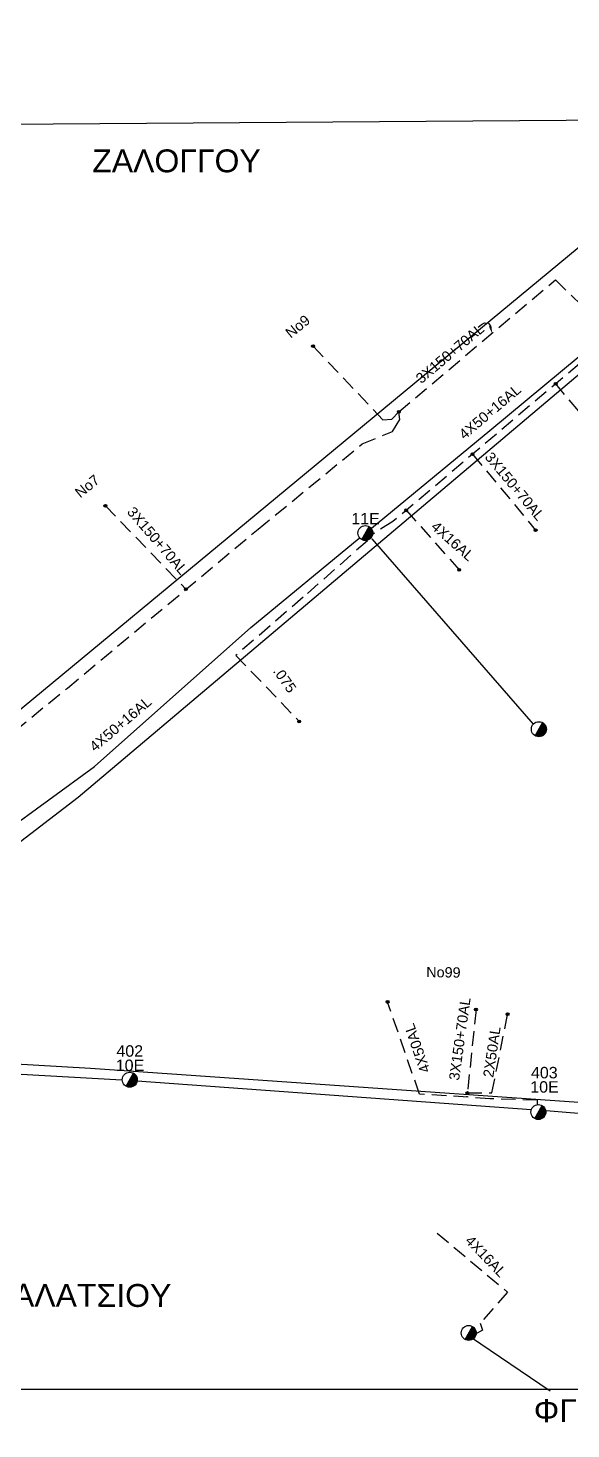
# Model space of a CAD drawing. Header units: millimetres. Extents: x 751 to 1825, y 358 to 872.
# Drawn here: x 973.6 to 1021.1, y 366.4 to 488.9 of the extents above; entities that cross this region are included whole.
import ezdxf

# ---------------------------------------------------------------- set-up
doc = ezdxf.new("R2010")
doc.units = ezdxf.units.MM
doc.linetypes.add('DASHED', pattern=[19.05, 12.7, -6.35])
for name, color, linetype in [('Άγνωστα', 7, 'Continuous'), ('Γυμνά εναέρια ΧΤ (1Φ)   2x50AL', 7, 'Continuous'), ('Γυμνά εναέρια ΧΤ και ΦΟΠ (3Φ)   4x50+16AL', 7, 'Continuous'), ('Επιγραφές - Σχήματα', 7, 'Continuous'), ('Καλώδια ΧΤ   3x150+50AL', 7, 'DASHED'), ('Στύλος ΦΜ', 7, 'Continuous'), ('Στύλος ΦΜ @ 1', 7, 'Continuous'), ('Συνδέσεις', 7, 'Continuous'), ('Υπόβαθρο ΔΕΗ', 7, 'Continuous'), ('Υπόγεια καλώδια Δικτύου ΧΤ και Παρ. ΧΤ - 3X150+70 AL', 7, 'DASHED'), ('Υπόγεια καλώδια Παροχών ΧΤ   .075', 7, 'DASHED'), ('Υπόγεια καλώδια Παροχών ΧΤ   4x16AL', 7, 'DASHED'), ('Υπόγεια καλώδια Παροχών ΧΤ   4x50AL', 7, 'DASHED')]:
    doc.layers.add(name, color=color, linetype=linetype)
doc.styles.get("Standard").update_dxf_attribs({"font": 'arial.ttf'})
doc.linetypes.add('SYN_LINE', pattern='A,0.5,-0.0001,["/\\/\\/\\/",Standard,S=0.1,R=0,X=0,Y=-0.05],-0.25', length=0.7501)

# ---------------------------------------------------------------- blocks, each defined once
blk = doc.blocks.new('ΥΠΑΡΧΩΝ ΤΣΙΜΕΝΤΕΝΙΟΣ ΣΤΥΛΟΣ')
at = {"layer": 'Στύλος ΦΜ'}
blk.add_hatch(color=256, dxfattribs=at).paths.add_polyline_path([(-1.29, -2.28, 0.574793), (2.62, 0, 0.268822), (1.3, 2.27)])
blk.add_line((-1.29, -2.28), (1.3, 2.27), dxfattribs=at)
blk.add_circle((0, 0), 2.62, dxfattribs=at)
at = {"layer": 'Στύλος ΦΜ', "flags": 4}
for tag, p in [('ΑΡΙΘΜΟΣ', (-4.68, 8.05)), ('ΤΥΠΟΣ', (-4.91, 3.03))]:
    blk.add_attdef(tag, p, '', height=4, dxfattribs=at)
blk = doc.blocks.new('_ΣΥΝΔΕΣΗ')
at = {"layer": 'Συνδέσεις', "linetype": 'SYN_LINE', "ltscale": 40}
blk.add_hatch(color=256, dxfattribs=at).paths.add_polyline_path([(0.5, -0.01, 1), (-0.5, -0.01, 1)])
at = {"layer": 'Συνδέσεις'}
blk.add_circle((0, -0.01), 0.5, dxfattribs=at)

msp = doc.modelspace()

# ---------------------------------------------------------------- linework, layer by layer
at = {"layer": 'Άγνωστα', "color": 85, "ltscale": 0.1}
msp.add_lwpolyline([(1003.67, 444.25), (1017.76, 428.05)], dxfattribs=at)
at = {"layer": 'Άγνωστα', "color": 6, "ltscale": 0.1}
msp.add_lwpolyline([(1012.28, 374.48), (1019.26, 369.75)], dxfattribs=at)
at = {"layer": 'Γυμνά εναέρια ΧΤ (1Φ)   2x50AL', "color": 1, "linetype": 'DASHED', "ltscale": 0.1}
msp.add_lwpolyline([(1012.01, 395.79), (1014.16, 395.79), (1015.53, 402.68)], dxfattribs=at)
at = {"layer": 'Γυμνά εναέρια ΧΤ και ΦΟΠ (3Φ)   4x50+16AL', "color": 85, "ltscale": 0.1}
for points in [[(1003.62, 445.17), (1013.96, 453.73), (1031.31, 468.11)], [(971.44, 418.52), (979.41, 424.33), (993.08, 436.48), (1002.55, 444.29)]]:
    msp.add_lwpolyline(points, dxfattribs=at)
at = {"layer": 'Γυμνά εναέρια ΧΤ και ΦΟΠ (3Φ)   4x50+16AL', "color": 1, "ltscale": 0.1}
for points in [[(956.93, 398.35), (981.81, 396.95)], [(983.16, 396.86), (1017.6, 394.35)], [(1018.9, 394.25), (1042.48, 392.3)]]:
    msp.add_lwpolyline(points, dxfattribs=at)
at = {"layer": 'Επιγραφές - Σχήματα', "ltscale": 0.1}
msp.add_lwpolyline([(1720, 856.45), (751.91, 856.45), (751.91, 369.88), (1720, 369.88)], close=True, dxfattribs=at)
msp.add_lwpolyline([(1012.96, 462.76), (1013.24, 462.98), (1013.52, 463.14), (1013.86, 463.09), (1014.02, 462.84)], dxfattribs=at)
at = {"layer": 'Επιγραφές - Σχήματα'}
msp.add_solid([(1014.11, 462.87), (1014.19, 462.18), (1013.89, 462.81)], dxfattribs=at)
at = {"layer": 'Καλώδια ΧΤ   3x150+50AL', "color": 27, "linetype": 'DASHED', "ltscale": 0.1}
msp.add_lwpolyline([(916.5, 432.74), (916.5, 432.74), (916.5, 432.74), (922.26, 430.52), (918.58, 420.91), (915.61, 412.51), (920.24, 409.08), (918.94, 406.72), (920.25, 405.5), (924.85, 403.77), (933.1, 400.4), (933.74, 400.23), (934.71, 401.05), (937.92, 401.3), (940.41, 401.48), (949.39, 408.61), (962.13, 419.01), (977.05, 431.2), (993.74, 445.1), (1002.82, 452.54), (1005.46, 453.63), (1006.12, 454.69), (1006.02, 455.35)], dxfattribs=at)
at = {"layer": 'Υπόβαθρο ΔΕΗ', "ltscale": 0.1}
msp.add_lwpolyline([(1024.71, 480.89), (1027.71, 474.65), (938.26, 400.62), (923.04, 406.78), (955.4, 480.39), (1024.71, 480.89)], dxfattribs=at)
msp.add_lwpolyline([(979.07, 397.94), (957.5, 399.17), (958.05, 406.34), (978.01, 421.67), (1025.43, 461.73), (1066.93, 419.7), (1042.66, 393.5)], close=True, dxfattribs=at)
at = {"layer": 'Υπόγεια καλώδια Δικτύου ΧΤ και Παρ. ΧΤ - 3X150+70 AL', "color": 27, "linetype": 'DASHED', "ltscale": 0.1}
for points in [[(998.53, 461.09), (1004.61, 454.66), (1005.41, 454.71), (1006.02, 455.35), (1019.7, 466.88), (1023.88, 462.83)], [(980.38, 447.13), (987.42, 439.83)]]:
    msp.add_lwpolyline(points, dxfattribs=at)
at = {"layer": 'Υπόγεια καλώδια Δικτύου ΧΤ και Παρ. ΧΤ - 3X150+70 AL', "color": 6, "linetype": 'DASHED', "ltscale": 0.1}
for points in [[(1024.72, 462.02), (1005.51, 445.75), (1003.67, 444.61)], [(1024.2, 452.51), (1019.73, 457.79)], [(1012.46, 451.64), (1017.98, 445.01)]]:
    msp.add_lwpolyline(points, dxfattribs=at)
at = {"layer": 'Υπόγεια καλώδια Δικτύου ΧΤ και Παρ. ΧΤ - 3X150+70 AL', "color": 1, "linetype": 'DASHED', "ltscale": 0.1}
msp.add_lwpolyline([(1012.77, 403.08), (1011.97, 395.42)], dxfattribs=at)
at = {"layer": 'Υπόγεια καλώδια Παροχών ΧΤ   .075', "color": 6, "linetype": 'DASHED', "ltscale": 0.1}
msp.add_lwpolyline([(1003.27, 444.08), (997.65, 439.13), (991.78, 434.05), (997.32, 428.28)], dxfattribs=at)
at = {"layer": 'Υπόγεια καλώδια Παροχών ΧΤ   4x16AL', "color": 6, "linetype": 'DASHED', "ltscale": 0.1}
for points in [[(1006.67, 446.74), (1011.3, 441.53)], [(1009.38, 383.53), (1015.52, 378.37), (1013.13, 375.65), (1013.33, 375.05), (1012.88, 374.78), (1012.44, 374.73)]]:
    msp.add_lwpolyline(points, dxfattribs=at)
at = {"layer": 'Υπόγεια καλώδια Παροχών ΧΤ   4x50AL', "color": 1, "linetype": 'DASHED', "ltscale": 0.1}
msp.add_lwpolyline([(1018.13, 394.79), (1018.13, 395.16), (1013.98, 395.29), (1007.82, 395.7), (1005.04, 403.74)], dxfattribs=at)

# ---------------------------------------------------------------- block references
at = {"layer": 'Στύλος ΦΜ @ 1', "ltscale": 0.1}
ref = msp.add_blockref('ΥΠΑΡΧΩΝ ΤΣΙΜΕΝΤΕΝΙΟΣ ΣΤΥΛΟΣ', (1003.1, 444.75), dxfattribs=dict(at, xscale=0.25, yscale=0.25, zscale=0.25))
ref.add_attrib('ΤΥΠΟΣ', '11E', (1001.87, 445.51), dxfattribs={"layer": 'Στύλος ΦΜ', "height": 1, "flags": 4})
at = {"layer": 'Στύλος ΦΜ @ 1', "ltscale": 0.1, "xscale": 0.25, "yscale": 0.25, "zscale": 0.25}
for p in [(1018.26, 427.6), (1012.13, 374.81)]:
    msp.add_blockref('ΥΠΑΡΧΩΝ ΤΣΙΜΕΝΤΕΝΙΟΣ ΣΤΥΛΟΣ', p, dxfattribs=at)
msp.add_blockref('ΥΠΑΡΧΩΝ ΤΣΙΜΕΝΤΕΝΙΟΣ ΣΤΥΛΟΣ', (982.51, 396.95), dxfattribs=at).add_auto_attribs({'ΤΥΠΟΣ': '10E', 'ΑΡΙΘΜΟΣ': '402'})
at = {"layer": 'Στύλος ΦΜ @ 1', "ltscale": 0.1}
ref = msp.add_blockref('ΥΠΑΡΧΩΝ ΤΣΙΜΕΝΤΕΝΙΟΣ ΣΤΥΛΟΣ', (1018.22, 394.12), dxfattribs=dict(at, xscale=0.25, yscale=0.25, zscale=0.25))
ref.add_attrib('ΤΥΠΟΣ', '10E', (1017.51, 395.82), dxfattribs={"layer": 'Στύλος ΦΜ', "height": 1, "flags": 4})
ref.add_attrib('ΑΡΙΘΜΟΣ', '403', (1017.57, 397.07), dxfattribs={"layer": 'Στύλος ΦΜ', "height": 1, "flags": 4})
at = {"layer": 'Συνδέσεις', "ltscale": 0.1, "xscale": 0.25, "yscale": 0.25, "zscale": 0.25}
for p in [(998.52, 461.09), (1019.73, 457.8), (1006.02, 455.35), (1012.46, 451.65), (980.37, 447.13), (1006.66, 446.74), (1017.98, 445.01), (1011.3, 441.54), (987.41, 439.84), (997.31, 428.28), (1005.04, 403.75), (1012.76, 403.09), (1015.53, 402.69), (1012.01, 395.79)]:
    msp.add_blockref('_ΣΥΝΔΕΣΗ', p, dxfattribs=at)

# ---------------------------------------------------------------- texts
at = {"layer": 'Γυμνά εναέρια ΧΤ (1Φ)   2x50AL', "color": 7, "ltscale": 0.1, "insert": (1013.38, 397.23), "char_height": 0.9, "width": 84.1859, "attachment_point": 1, "rotation": 81.6272}
msp.add_mtext('2X50AL', dxfattribs=at)
at = {"layer": 'Γυμνά εναέρια ΧΤ και ΦΟΠ (3Φ)   4x50+16AL', "color": 7, "ltscale": 0.1, "char_height": 0.9, "width": 84.1859, "attachment_point": 1, "rotation": 40.3059}
for insert in [(1011.17, 453.56), (978.88, 426.26)]:
    msp.add_mtext('4X50+16AL', dxfattribs=dict(at, insert=insert))
at = {"layer": 'Επιγραφές - Σχήματα', "ltscale": 0.1, "insert": (986.59, 477.28), "char_height": 2, "attachment_point": 5}
msp.add_mtext('ΖΑΛΟΓΓΟΥ', dxfattribs=at)
at = {"layer": 'Επιγραφές - Σχήματα', "ltscale": 0.1, "char_height": 0.9, "width": 2.2669, "attachment_point": 1}
for s, insert, rotation in [('No9', (996, 462.44), 39.1146), ('No7', (977.61, 448.47), 39.1146), ('No99', (1008.42, 406.82), 359.1099)]:
    msp.add_mtext(s, dxfattribs=dict(at, insert=insert, rotation=rotation))
at = {"layer": 'Επιγραφές - Σχήματα', "ltscale": 0.1, "insert": (978.45, 378.08), "char_height": 2, "attachment_point": 5, "rotation": 359.8872}
msp.add_mtext('ΓΑΛΑΤΣΙΟΥ', dxfattribs=at)
at = {"layer": 'Επιγραφές - Σχήματα', "ltscale": 0.1, "insert": (1022.88, 367.71), "char_height": 2, "width": 6.1441, "attachment_point": 5}
msp.add_mtext('ΦΓ-9/5η', dxfattribs=at)
at = {"layer": 'Υπόγεια καλώδια Δικτύου ΧΤ και Παρ. ΧΤ - 3X150+70 AL', "color": 7, "linetype": 'DASHED', "ltscale": 0.1, "char_height": 0.9, "width": 84.1859, "attachment_point": 1}
for insert, rotation in [((1007.4, 458.45), 40.0491), ((1014.17, 451.94), 309.659), ((982.89, 447.15), 310.6252), ((1010.39, 396.97), 81.9762)]:
    msp.add_mtext('3X150+70AL', dxfattribs=dict(at, insert=insert, rotation=rotation))
at = {"layer": 'Υπόγεια καλώδια Παροχών ΧΤ   .075', "color": 7, "linetype": 'DASHED', "ltscale": 0.1, "insert": (995.71, 433.19), "char_height": 0.9, "width": 84.1859, "attachment_point": 1, "rotation": 305.5604}
msp.add_mtext('.075', dxfattribs=at)
at = {"layer": 'Υπόγεια καλώδια Παροχών ΧΤ   4x16AL', "linetype": 'DASHED', "ltscale": 0.1, "insert": (1009.36, 445.87), "char_height": 0.9, "width": 84.1859, "attachment_point": 1, "rotation": 318.3905}
msp.add_mtext('{\\C256;4X16AL}', dxfattribs=at)
at = {"layer": 'Υπόγεια καλώδια Παροχών ΧΤ   4x16AL', "color": 7, "linetype": 'DASHED', "ltscale": 0.1, "insert": (1012.4, 383.43), "char_height": 0.9, "width": 84.1859, "attachment_point": 1, "rotation": 313.9824}
msp.add_mtext('4X16AL', dxfattribs=at)
at = {"layer": 'Υπόγεια καλώδια Παροχών ΧΤ   4x50AL', "color": 7, "linetype": 'DASHED', "ltscale": 0.1, "insert": (1007.93, 397.44), "char_height": 0.9, "width": 84.1859, "attachment_point": 1, "rotation": 109.1084}
msp.add_mtext('4X50AL', dxfattribs=at)

doc.saveas('drawing.dxf')
